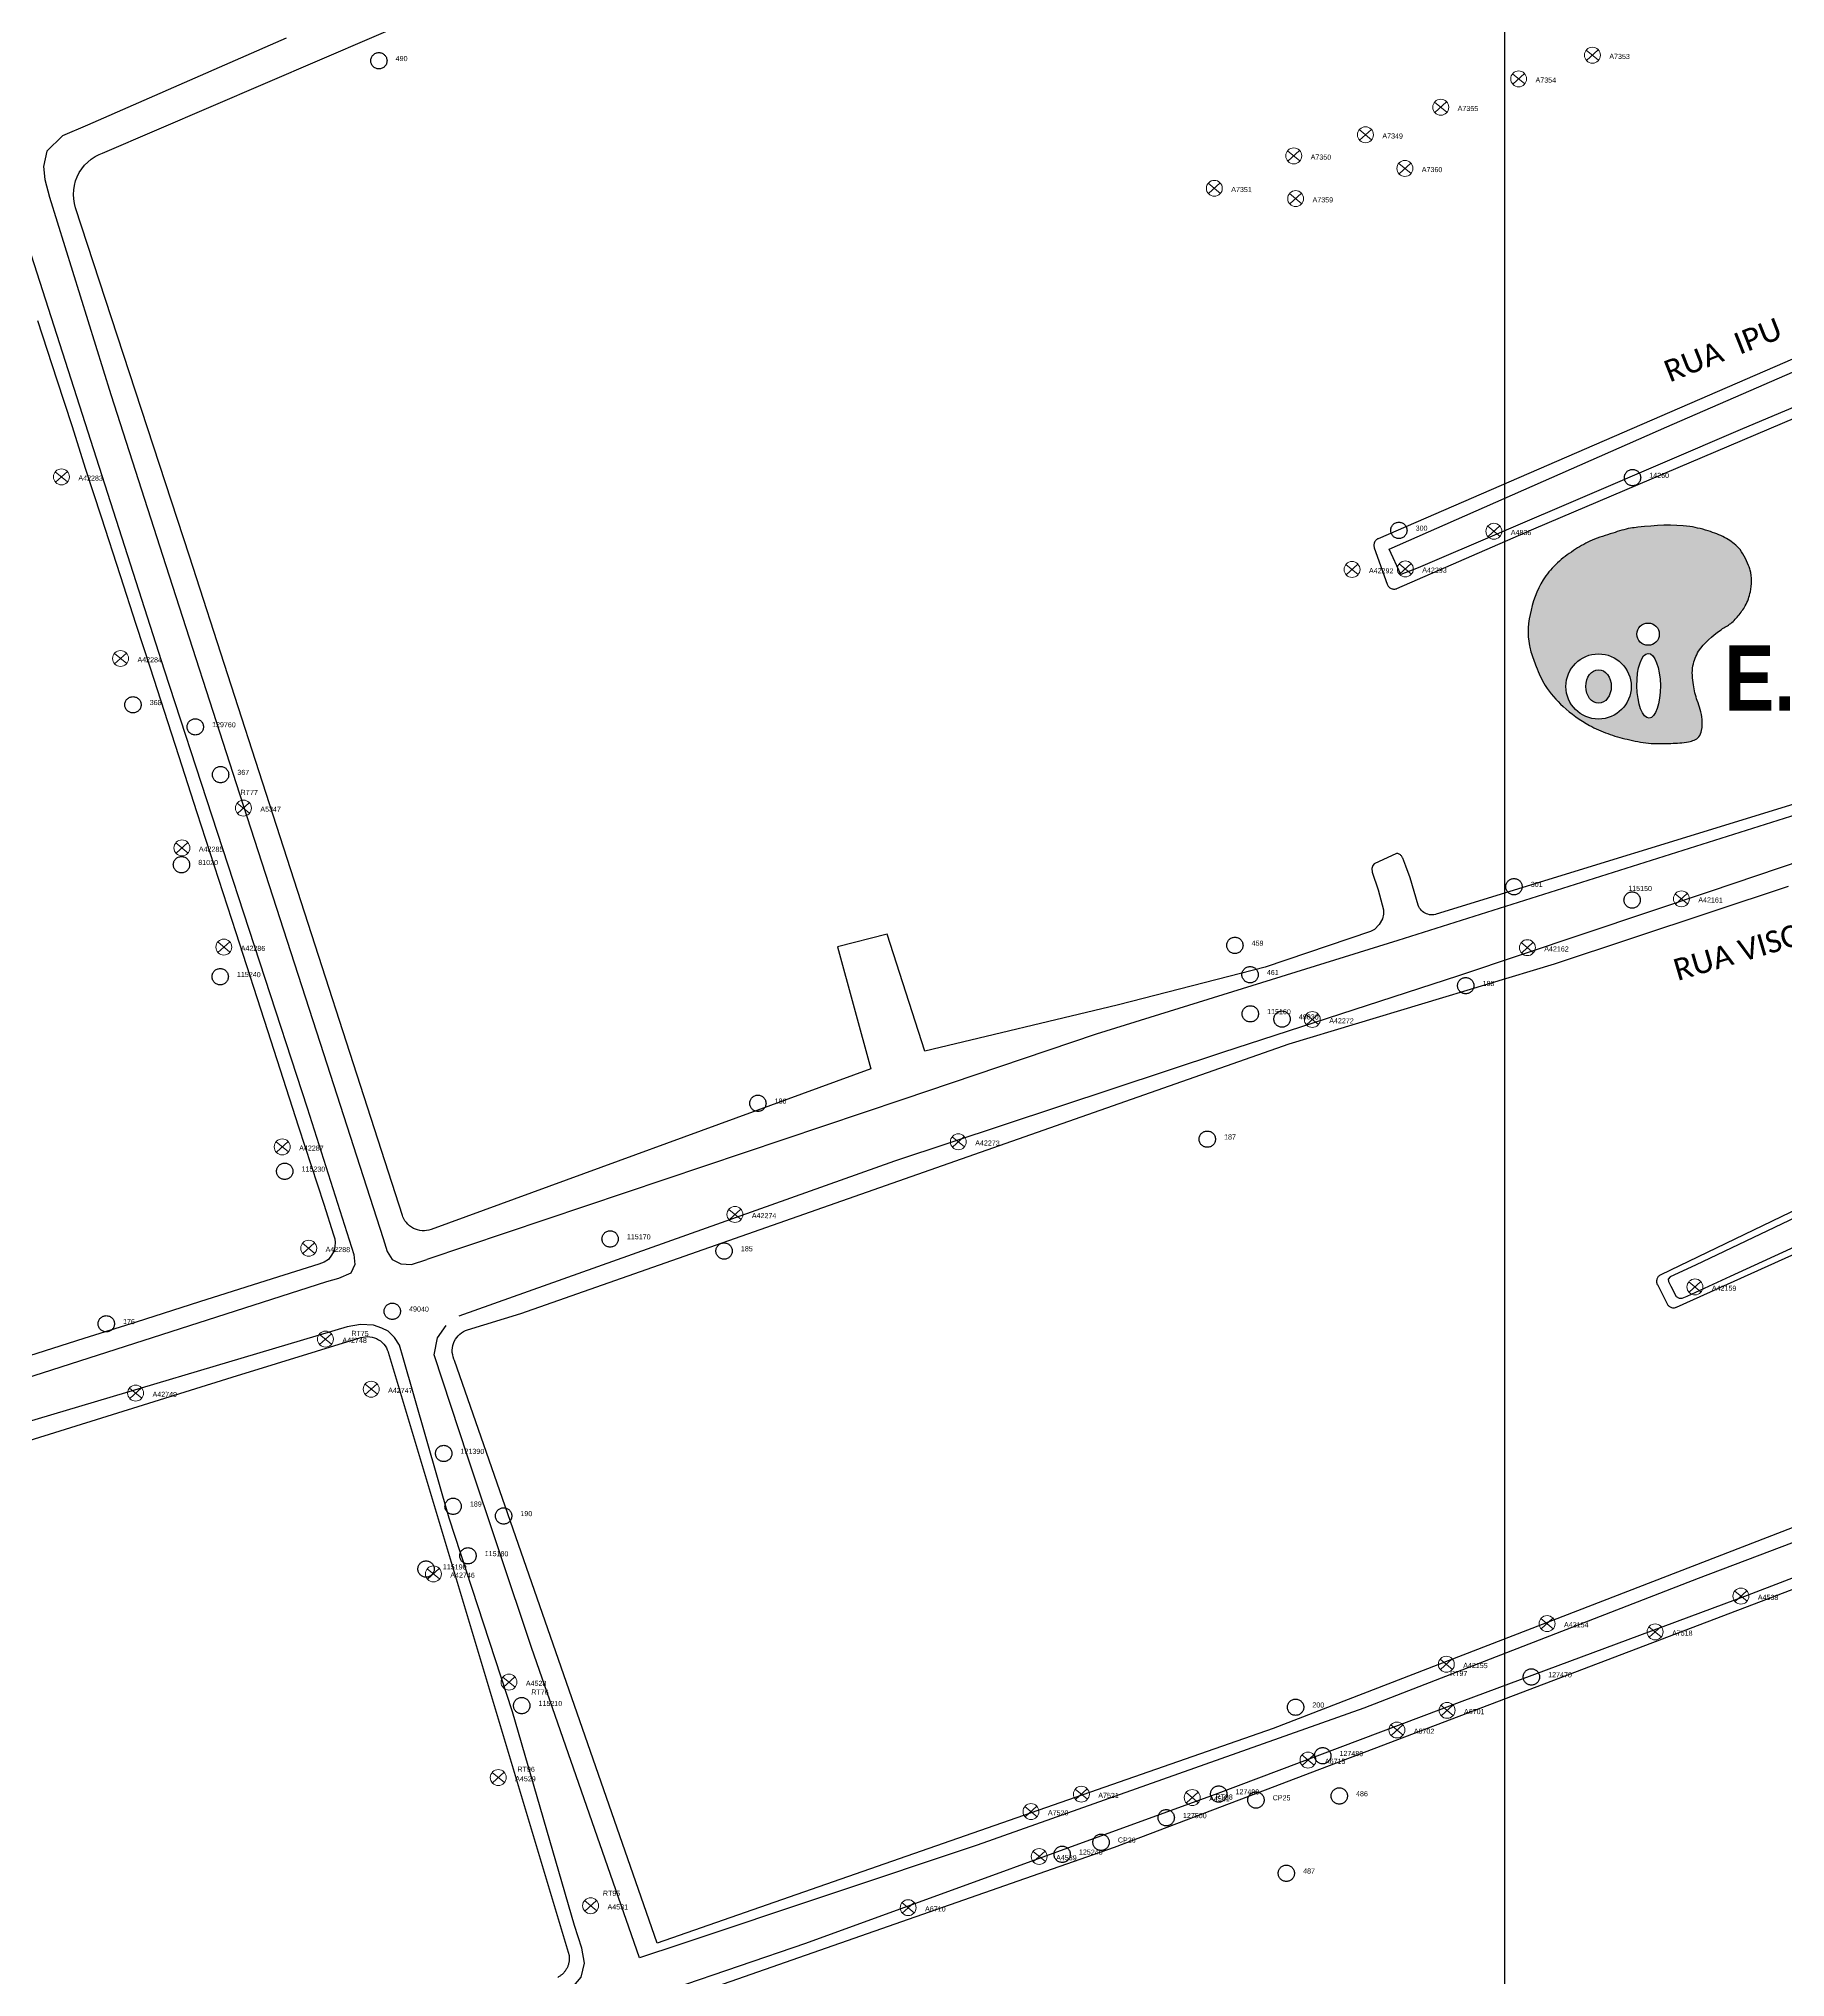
# Model space of a CAD drawing. Header units: millimetres. Extents: x 676447 to 689606, y 7455628 to 7463967.
# Drawn here: x 685084.9 to 685325.4, y 7460082.8 to 7460349.9 of the extents above; entities that cross this region are included whole.
import ezdxf
from ezdxf.enums import TextEntityAlignment as Align

# ---------------------------------------------------------------- set-up
doc = ezdxf.new("R2010")
doc.units = ezdxf.units.MM
doc.header["$LTSCALE"] = 0.1
doc.header["$MEASUREMENT"] = 0
doc.linetypes.add('PHANTOM2', pattern=[1.25, 0.625, -0.125, 0.125, -0.125, 0.125, -0.125])
doc.layers.add('10.4-Postes', color=1, linetype='Continuous', lineweight=0)
for name, color, linetype in [('Caixas Subterrâneas', 5, 'Continuous'), ('E.T.', 7, 'Continuous'), ('LEGENDAS_INFRAESTRUTURAS', 7, 'Continuous'), ('MUB_MEIOFIO', 7, 'Continuous'), ('MUB_QUADRAS', 7, 'Continuous'), ('MUB_SEGMENTO', 7, 'Continuous'), ('NOS_DE_INFRAESTRUTURA', 7, 'Continuous')]:
    doc.layers.add(name, color=color, linetype=linetype)
doc.styles.add('Legend', font='calibri.ttf')
doc.styles.get("Standard").update_dxf_attribs({"font": 'arial.ttf'})
doc.styles.add('SWISS BIT', font='swisscb.ttf')

# ---------------------------------------------------------------- blocks, each defined once
blk = doc.blocks.new('OI')
h = blk.add_hatch(color=40)
edge = h.paths.add_edge_path()
edge.add_spline(control_points=[(4.35, -0.67), (3.92, -0.99), (3.26, -1.5), (2.81, -2.59), (2.9, -3.5), (3.06, -4.27), (3.31, -4.85), (3.37, -5.39), (3.4, -5.88), (3.2, -6.4), (2.54, -6.61), (1.65, -6.63), (0.55, -6.67), (-0.56, -6.42), (-1.61, -6.14), (-2.77, -5.61), (-3.92, -4.77), (-4.89, -3.7), (-5.34, -2.65), (-5.6, -1.94), (-5.85, -0.96), (-5.71, 0.47), (-5.1, 2.02), (-4.14, 3.02), (-3.3, 3.61), (-2.37, 4.16), (-1.36, 4.44), (-0.56, 4.7), (0.79, 4.85), (2.24, 4.97), (3.79, 4.57), (4.67, 4.21), (5.44, 3.65), (5.76, 2.99), (6.03, 2.21), (6.01, 1.46), (5.72, 0.64), (5.31, 0.08), (4.88, -0.38), (4.51, -0.55), (4.35, -0.67)], knot_values=[0, 0, 0, 0, 1.60434, 2.417191, 3.427595, 4.282808, 4.776746, 5.304182, 5.888771, 6.258406, 6.858137, 7.79129, 8.986195, 10.124242, 11.187857, 12.242908, 13.953784, 15.414161, 16.515391, 17.349188, 17.675853, 19.552021, 21.515531, 22.568638, 23.63245, 24.621084, 25.782718, 26.745347, 27.142653, 29.870543, 31.004649, 31.921532, 32.709589, 33.801391, 34.042471, 35.192333, 35.971461, 36.628871, 37.254359, 37.836911, 37.836911, 37.836911, 37.836911], degree=3, periodic=0)
h.paths.add_polyline_path([(1.13, -0.87, -1), (-0.04, -0.87, -1)], flags=16)
edge = h.paths.add_edge_path(flags=16)
edge.add_ellipse((0.56, -3.59), major_axis=(-0.02, 1.71), ratio=0.361305, start_angle=0, end_angle=360)
h.paths.add_polyline_path([(-0.36, -3.62, -1), (-3.8, -3.62, -1)], flags=16)
edge = h.paths.add_edge_path(flags=0)
edge.add_ellipse((-2.08, -3.62), major_axis=(0, 0.885), ratio=0.758294, start_angle=0, end_angle=360)
at = {"color": 40}
for centre, radius in [((0.54, -0.87), 0.587), ((-2.08, -3.62), 1.72)]:
    blk.add_circle(centre, radius, dxfattribs=at)
blk.add_ellipse((0.56, -3.59), major_axis=(-0.02, 1.71), ratio=0.361305, dxfattribs=at)
blk.add_ellipse((-2.08, -3.62), major_axis=(0, 0.885), ratio=0.758294, start_param=-3.141592653589792, end_param=3.141592653589792, dxfattribs=at)
at = {"color": 40, "start_tangent": (-0.800898, -0.598801), "end_tangent": (-0.800898, -0.598801)}
blk.add_spline([(4.35, -0.67), (3.2, -1.78), (2.9, -2.54), (2.92, -3.55), (3.12, -4.38), (3.28, -4.85), (3.37, -5.37), (3.35, -5.95), (3.2, -6.29), (2.66, -6.55), (1.73, -6.63), (0.54, -6.62), (-0.58, -6.41), (-1.6, -6.11), (-2.56, -5.67), (-3.95, -4.67), (-4.89, -3.56), (-5.37, -2.56), (-5.64, -1.78), (-5.72, -1.46), (-5.63, 0.42), (-4.84, 2.22), (-4.13, 2.99), (-3.27, 3.62), (-2.4, 4.09), (-1.3, 4.47), (-0.37, 4.72), (0.02, 4.77), (2.75, 4.8), (3.85, 4.53), (4.69, 4.16), (5.31, 3.68), (5.85, 2.73), (5.93, 2.5), (5.94, 1.35), (5.67, 0.62), (5.29, 0.08), (4.84, -0.36), (4.35, -0.67)], degree=3, dxfattribs=at)
blk = doc.blocks.new('MHMZ')
at = {"linetype": 'PHANTOM2'}
blk.add_circle((0, 0), 0.0000101, dxfattribs=at)
blk = doc.blocks.new('PTPT')
at = {"layer": '10.4-Postes', "color": 1, "linetype": 'PHANTOM2'}
for points in [[(-0.0000079, 0.0000104), (0.0000075, -0.000002)], [(0.000007, 0.0000109), (-0.0000074, -0.0000025)]]:
    blk.add_lwpolyline(points, dxfattribs=at)
at = {"layer": '10.4-Postes', "color": 1}
blk.add_circle((-0.0000002, 0.0000042), 0.00000987, dxfattribs=at)

msp = doc.modelspace()

# ---------------------------------------------------------------- linework, layer by layer
at = {"linetype": 'Continuous'}
msp.add_lwpolyline([(685960.65, 7460009.2), (685286.8, 7460009.2), (685286.8, 7460536.13), (685960.65, 7460536.13)], close=True, dxfattribs=at)
at = {"layer": 'MUB_MEIOFIO', "color": 253, "linetype": 'Continuous'}
for points in [[(685118.93, 7460349.92), (685091.58, 7460337.93), (685088.14, 7460336.46), (685085.98, 7460334.35), (685085.5, 7460332.23), (685085.71, 7460330.44), (685086.35, 7460328.01), (685094.78, 7460300.82), (685102.36, 7460277.29), (685112.06, 7460247.26), (685124.08, 7460210.05), (685132.31, 7460184.56), (685132.84, 7460182.76), (685133.55, 7460181.66), (685134.73, 7460181.05), (685136.19, 7460180.96), (685138.34, 7460181.66)], [(685081.47, 7460327.34), (685102.15, 7460262.88), (685121.82, 7460202.56), (685128.25, 7460182.35), (685128.38, 7460180.98), (685127.83, 7460179.77), (685126.13, 7460179.03), (685124.5, 7460178.57), (685046.25, 7460153.44)], [(685360.08, 7460313.15), (685319.54, 7460296.09), (685297.82, 7460286.77), (685274.87, 7460276.97), (685272.49, 7460276.02), (685270.87, 7460279.54), (685309.15, 7460296.37), (685348.31, 7460313.42)], [(685138.38, 7460181.7), (685203.93, 7460203.74), (685230.55, 7460212.76), (685272.12, 7460225.64), (685327.96, 7460243.28)], [(685142.77, 7460173.87), (685202.8, 7460195.23), (685247.99, 7460210.24), (685280.47, 7460220.79), (685315.17, 7460232.38), (685350.31, 7460244.31)], [(685341.8, 7460194.57), (685313.08, 7460180.85), (685309.59, 7460179.26), (685309.32, 7460178.92), (685309.36, 7460178.6), (685309.68, 7460177.98), (685310.43, 7460176.55), (685310.85, 7460176.3), (685311.24, 7460176.31), (685311.93, 7460176.61), (685317.9, 7460179.36), (685340.06, 7460189.51)], [(685158.55, 7460081.55), (685159.59, 7460082.76), (685160.02, 7460084.67), (685159.68, 7460086.74), (685158.64, 7460089.86), (685150.14, 7460119.33), (685141.39, 7460146.03), (685135.06, 7460168.12), (685134.54, 7460169.85), (685133.85, 7460170.89), (685132.98, 7460171.76), (685132.12, 7460172.19), (685130.99, 7460172.62), (685129.17, 7460172.71), (685127.35, 7460172.36), (685080.47, 7460158.43)], [(685354.46, 7460153.2), (685313.46, 7460137.7), (685267.38, 7460119.84), (685214.11, 7460100.94), (685173.29, 7460087.31), (685167.61, 7460085.42), (685152.75, 7460128.18), (685143.95, 7460154.41), (685139.34, 7460168.5), (685139.79, 7460170.84), (685140.96, 7460172.57)], [(685172.26, 7460081.18), (685190.51, 7460087.44), (685247.34, 7460108.13), (685280.92, 7460120.81), (685320.23, 7460135.41), (685359.83, 7460150.61)]]:
    msp.add_lwpolyline(points, dxfattribs=at)
at = {"layer": 'MUB_MEIOFIO', "linetype": 'Continuous'}
for points in [[(685118.93, 7460349.92), (685091.58, 7460337.93), (685088.14, 7460336.46), (685085.98, 7460334.35), (685085.5, 7460332.23), (685085.71, 7460330.44), (685086.35, 7460328.01), (685094.78, 7460300.82), (685102.36, 7460277.29), (685112.06, 7460247.26), (685124.08, 7460210.05), (685132.31, 7460184.56), (685132.84, 7460182.76), (685133.55, 7460181.66), (685134.73, 7460181.05), (685136.19, 7460180.96), (685138.34, 7460181.66)], [(685081.47, 7460327.34), (685102.15, 7460262.88), (685121.82, 7460202.56), (685128.25, 7460182.35), (685128.38, 7460180.98), (685127.83, 7460179.77), (685126.13, 7460179.03), (685124.5, 7460178.57), (685046.25, 7460153.44)], [(685360.08, 7460313.15), (685319.54, 7460296.09), (685297.82, 7460286.77), (685274.87, 7460276.97), (685272.49, 7460276.02), (685270.87, 7460279.54), (685309.15, 7460296.37), (685348.31, 7460313.42)], [(685138.38, 7460181.7), (685203.93, 7460203.74), (685230.55, 7460212.76), (685272.12, 7460225.64), (685327.96, 7460243.28)], [(685142.77, 7460173.87), (685202.8, 7460195.23), (685247.99, 7460210.24), (685280.47, 7460220.79), (685315.17, 7460232.38), (685350.31, 7460244.31)], [(685341.8, 7460194.57), (685313.08, 7460180.85), (685309.59, 7460179.26), (685309.32, 7460178.92), (685309.36, 7460178.6), (685309.68, 7460177.98), (685310.43, 7460176.55), (685310.85, 7460176.3), (685311.24, 7460176.31), (685311.93, 7460176.61), (685317.9, 7460179.36), (685340.06, 7460189.51)], [(685158.55, 7460081.55), (685159.59, 7460082.76), (685160.02, 7460084.67), (685159.68, 7460086.74), (685158.64, 7460089.86), (685150.14, 7460119.33), (685141.39, 7460146.03), (685135.06, 7460168.12), (685134.54, 7460169.85), (685133.85, 7460170.89), (685132.98, 7460171.76), (685132.12, 7460172.19), (685130.99, 7460172.62), (685129.17, 7460172.71), (685127.35, 7460172.36), (685080.47, 7460158.43)], [(685354.46, 7460153.2), (685313.46, 7460137.7), (685267.38, 7460119.84), (685214.11, 7460100.94), (685173.29, 7460087.31), (685167.61, 7460085.42), (685152.75, 7460128.18), (685143.95, 7460154.41), (685139.34, 7460168.5), (685139.79, 7460170.84), (685140.96, 7460172.57)], [(685172.26, 7460081.18), (685190.51, 7460087.44), (685247.34, 7460108.13), (685280.92, 7460120.81), (685320.23, 7460135.41), (685359.83, 7460150.61)]]:
    msp.add_lwpolyline(points, dxfattribs=at)
at = {"layer": 'MUB_QUADRAS', "linetype": 'Continuous'}
for points in [[(685271.9, 7460237.6), (685268.83, 7460236.16), (685268.63, 7460235.93), (685268.48, 7460235.54), (685268.54, 7460235.02), (685269.36, 7460232.6), (685270.12, 7460229.85), (685270.11, 7460229.23), (685269.97, 7460228.61), (685269.53, 7460227.79), (685268.85, 7460227.13), (685268.3, 7460226.83), (685253.8, 7460221.94), (685233.59, 7460216.75), (685233.42, 7460216.7), (685206.94, 7460210.35), (685201.73, 7460226.49), (685194.87, 7460224.72), (685199.49, 7460207.91), (685138.9, 7460185.8), (685138.6, 7460185.71), (685138.29, 7460185.64), (685137.98, 7460185.61), (685137.66, 7460185.61), (685137.35, 7460185.65), (685137.05, 7460185.72), (685136.75, 7460185.81), (685136.46, 7460185.94), (685136.19, 7460186.1), (685135.94, 7460186.29), (685135.7, 7460186.5), (685135.5, 7460186.73), (685135.31, 7460186.99), (685135.16, 7460187.26), (685135.03, 7460187.55), (685134.98, 7460187.69), (685116.2, 7460245.85), (685105.64, 7460278.57), (685089.94, 7460326.55), (685089.78, 7460327.16), (685089.68, 7460327.78), (685089.64, 7460328.4), (685089.67, 7460329.03), (685089.77, 7460329.65), (685089.93, 7460330.26), (685090.16, 7460330.85), (685090.44, 7460331.41), (685090.78, 7460331.93), (685091.17, 7460332.42), (685091.62, 7460332.87), (685092.1, 7460333.26), (685092.63, 7460333.61), (685093.19, 7460333.89), (685093.66, 7460334.08), (685138.54, 7460353.4)], [(685353.76, 7460317.57), (685269.38, 7460280.97), (685269.28, 7460280.93), (685269.2, 7460280.87), (685269.11, 7460280.8), (685269.04, 7460280.73), (685268.97, 7460280.65), (685268.91, 7460280.56), (685268.87, 7460280.47), (685268.83, 7460280.37), (685268.8, 7460280.27), (685268.78, 7460280.17), (685268.78, 7460280.06), (685268.78, 7460279.96), (685268.8, 7460279.86), (685268.82, 7460279.75), (685268.83, 7460279.72), (685270.62, 7460274.69), (685270.66, 7460274.59), (685270.71, 7460274.5), (685270.77, 7460274.42), (685270.84, 7460274.34), (685270.91, 7460274.26), (685271, 7460274.2), (685271.09, 7460274.15), (685271.18, 7460274.1), (685271.28, 7460274.07), (685271.38, 7460274.04), (685271.49, 7460274.03), (685271.59, 7460274.03), (685271.69, 7460274.03), (685271.8, 7460274.05), (685271.9, 7460274.08), (685271.96, 7460274.11), (685290.83, 7460282.35), (685350.14, 7460307.53)], [(685084.7, 7460311.04), (685087.35, 7460302.84), (685089.4, 7460296.56), (685091.31, 7460290.53), (685093.44, 7460283.98), (685096.07, 7460275.89), (685098.24, 7460269.21), (685100.19, 7460263.17), (685102.13, 7460257.21), (685104.1, 7460251.11), (685106.63, 7460243.24), (685112, 7460226.69), (685116.36, 7460213.2), (685120.65, 7460199.95), (685124.12, 7460189.29), (685125.48, 7460185.03), (685125.63, 7460184.52), (685125.71, 7460183.97), (685125.66, 7460183.45), (685125.53, 7460182.85), (685125.19, 7460182.24), (685124.75, 7460181.67), (685124.16, 7460181.27), (685123.44, 7460181.01), (685116.99, 7460178.97), (685106.99, 7460175.8), (685098.27, 7460173.03), (685091.05, 7460170.75), (685080.27, 7460167.33)], [(685331.39, 7460245.85), (685277.37, 7460229.22), (685277.26, 7460229.19), (685277.06, 7460229.15), (685276.85, 7460229.13), (685276.64, 7460229.14), (685276.43, 7460229.16), (685276.23, 7460229.21), (685276.03, 7460229.28), (685275.84, 7460229.37), (685275.66, 7460229.47), (685275.49, 7460229.6), (685275.34, 7460229.74), (685275.2, 7460229.9), (685275.08, 7460230.07), (685274.98, 7460230.26), (685274.9, 7460230.45), (685273.79, 7460234.22), (685273.2, 7460235.85), (685272.75, 7460236.94), (685272.74, 7460236.98), (685272.69, 7460237.07), (685272.64, 7460237.16), (685272.58, 7460237.25), (685272.51, 7460237.32), (685272.43, 7460237.39), (685272.34, 7460237.45), (685272.25, 7460237.5), (685272.16, 7460237.55), (685272.06, 7460237.58), (685271.95, 7460237.6), (685271.9, 7460237.6)], [(685142.15, 7460167.74), (685142.06, 7460167.93), (685141.95, 7460168.22), (685141.88, 7460168.53), (685141.83, 7460168.84), (685141.82, 7460169.15), (685141.84, 7460169.47), (685141.9, 7460169.78), (685141.98, 7460170.08), (685142.1, 7460170.37), (685142.25, 7460170.65), (685142.43, 7460170.91), (685142.63, 7460171.15), (685142.85, 7460171.37), (685143.1, 7460171.56), (685143.37, 7460171.72), (685143.65, 7460171.86), (685143.94, 7460171.97), (685151.28, 7460174.21), (685257.13, 7460211.36), (685293.65, 7460222.39), (685325.9, 7460233.07)], [(685369.47, 7460209.02), (685308.29, 7460179.55), (685308.2, 7460179.5), (685308.11, 7460179.44), (685308.03, 7460179.37), (685307.96, 7460179.3), (685307.9, 7460179.21), (685307.84, 7460179.12), (685307.8, 7460179.03), (685307.76, 7460178.93), (685307.74, 7460178.83), (685307.72, 7460178.73), (685307.72, 7460178.62), (685307.73, 7460178.52), (685307.75, 7460178.41), (685307.78, 7460178.31), (685307.82, 7460178.22), (685307.83, 7460178.2), (685309.17, 7460175.54), (685309.22, 7460175.45), (685309.28, 7460175.37), (685309.35, 7460175.29), (685309.43, 7460175.22), (685309.51, 7460175.16), (685309.6, 7460175.11), (685309.7, 7460175.06), (685309.8, 7460175.03), (685309.9, 7460175.01), (685310.01, 7460175), (685310.11, 7460175), (685310.21, 7460175.01), (685310.32, 7460175.03), (685310.42, 7460175.06), (685310.47, 7460175.08), (685395.09, 7460213.25)], [(685410.25, 7460177.1), (685254.89, 7460117.03), (685170.07, 7460087.46), (685142.15, 7460167.74)], [(685010.02, 7460042.29), (684988.92, 7460125.78), (684989.45, 7460127.38), (685111.48, 7460165.43), (685129.23, 7460170.89), (685129.54, 7460170.97), (685129.85, 7460171.01), (685130.16, 7460171.03), (685130.48, 7460171), (685130.79, 7460170.95), (685131.09, 7460170.86), (685131.38, 7460170.75), (685131.66, 7460170.6), (685131.92, 7460170.42), (685132.16, 7460170.22), (685132.38, 7460170), (685132.57, 7460169.75), (685132.74, 7460169.48), (685132.87, 7460169.2), (685132.98, 7460168.91), (685132.99, 7460168.89), (685157.91, 7460085.75)], [(685172.63, 7460079.57), (685233.03, 7460100.67), (685233.05, 7460100.69), (685253.83, 7460108.58), (685410.68, 7460168.23)], [(685157.91, 7460085.75), (685157.92, 7460085.65), (685157.93, 7460085.55), (685157.93, 7460085.44), (685157.94, 7460085.34), (685157.93, 7460085.24), (685157.93, 7460085.14), (685157.92, 7460085.03), (685157.91, 7460084.93), (685157.89, 7460084.83), (685157.87, 7460084.73), (685157.85, 7460084.63), (685157.82, 7460084.53), (685157.79, 7460084.43), (685157.75, 7460084.33), (685157.72, 7460084.24), (685157.68, 7460084.14), (685157.63, 7460084.05), (685157.59, 7460083.96), (685157.53, 7460083.87), (685157.48, 7460083.78), (685157.42, 7460083.69), (685157.37, 7460083.61), (685157.3, 7460083.53), (685157.24, 7460083.45), (685157.17, 7460083.37), (685157.1, 7460083.29), (685157.03, 7460083.22), (685156.95, 7460083.15), (685156.87, 7460083.08), (685156.79, 7460083.02), (685156.71, 7460082.96), (685156.63, 7460082.9), (685156.54, 7460082.84), (685156.45, 7460082.79), (685156.36, 7460082.74)]]:
    msp.add_lwpolyline(points, dxfattribs=at)

# ---------------------------------------------------------------- block references
at = {"layer": 'Caixas Subterrâneas', "color": 40}
for p, xscale, yscale, zscale, rotation in [((685131.71, 7460346.82), 111319.4907932735, 111319.4907932735, 111319.4907932735, 359.2955811122753), ((685304.41, 7460289.39), 111319.4907932736, 111319.4907932736, 111319.4907932736, 359.2949066775577), ((685272.22, 7460282.11), 111319.4907932735, 111319.4907932735, 111319.4907932735, 359.2950268072812), ((685097.83, 7460258.08), 111319.4907932736, 111319.4907932736, 111319.4907932736, 359.2956825152419), ((685106.42, 7460255.04), 111319.4907932736, 111319.4907932736, 111319.4907932736, 359.2956489175787), ((685109.9, 7460248.46), 111319.4907932736, 111319.4907932736, 111319.4907932736, 359.2956336346276), ((685104.52, 7460236.05), 111319.4907932736, 111319.4907932736, 111319.4907932736, 359.2956502857816), ((685288.08, 7460233.01), 111319.4907932736, 111319.4907932736, 111319.4907932736, 359.2949513285907), ((685304.36, 7460231.18), 111319.4907932736, 111319.4907932736, 111319.4907932736, 359.2948888707907), ((685249.63, 7460224.93), 111319.4907932736, 111319.4907932736, 111319.4907932736, 178.2950950521923), ((685109.85, 7460220.62), 111319.4907932736, 111319.4907932736, 111319.4907932736, 359.2956252438188), ((685251.73, 7460220.89), 111319.4907932735, 111319.4907932735, 111319.4907932735, 178.295085803378), ((685281.43, 7460219.38), 111319.4907932736, 111319.4907932736, 111319.4907932736, 359.2949724176273), ((685251.76, 7460215.5), 111319.4907932736, 111319.4907932736, 111319.4907932736, 359.2950840419111), ((685256.13, 7460214.77), 111319.4907932736, 111319.4907932736, 111319.4907932736, 359.2950672003162), ((685183.92, 7460203.17), 111319.4907932735, 111319.4907932735, 111319.4907932735, 359.2953381985209), ((685245.83, 7460198.23), 111319.4907932735, 111319.4907932735, 111319.4907932735, 359.2951012317568), ((685118.74, 7460193.81), 111319.4907932736, 111319.4907932736, 111319.4907932736, 359.2955831730255), ((685163.57, 7460184.48), 111319.4907932735, 111319.4907932735, 111319.4907932735, 359.2954097875788), ((685179.27, 7460182.82), 111319.4907932735, 111319.4907932735, 111319.4907932735, 359.2953496021759), ((685133.56, 7460174.52), 111319.4907932736, 111319.4907932736, 111319.4907932736, 359.2955208282372), ((685094.16, 7460172.79), 111319.4907932736, 111319.4907932736, 111319.4907932736, 359.2956701328302), ((685140.65, 7460154.92), 111319.4907932735, 111319.4907932735, 111319.4907932735, 359.2954878419619), ((685141.94, 7460147.65), 111319.4907932736, 111319.4907932736, 111319.4907932736, 359.2954806800859), ((685148.89, 7460146.32), 111319.4907932736, 111319.4907932736, 111319.4907932736, 359.2954538553588), ((685143.98, 7460140.82), 111319.4907932736, 111319.4907932736, 111319.4907932736, 359.295470822269), ((685138.21, 7460139), 111319.4907932736, 111319.4907932736, 111319.4907932736, 359.2954922017761), ((685290.48, 7460124.13), 111319.4907932736, 111319.4907932736, 111319.4907932736, 359.294908552955), ((685151.39, 7460120.18), 111319.4907932735, 111319.4907932735, 111319.4907932735, 359.2954362669288), ((685257.99, 7460119.96), 111319.4907932736, 111319.4907932736, 111319.4907932736, 359.2950308189343), ((685261.73, 7460113.28), 111319.4907932736, 111319.4907932736, 111319.4907932736, 359.2950145212594), ((685247.41, 7460108), 111319.4907932736, 111319.4907932736, 111319.4907932736, 359.2950673473165), ((685264.01, 7460107.73), 111319.4907932735, 111319.4907932735, 111319.4907932735, 359.2950041446491), ((685240.17, 7460104.73), 111319.4907932735, 111319.4907932735, 111319.4907932735, 359.2950938842353), ((685252.53, 7460107.17), 111319.4907932735, 111319.4907932735, 111319.4907932735, 359.2950476076991), ((685225.84, 7460099.69), 111319.4907932735, 111319.4907932735, 111319.4907932735, 359.2951468136023), ((685231.2, 7460101.35), 111319.4907932736, 111319.4907932736, 111319.4907932736, 359.2951269367494), ((685256.72, 7460097.08), 111319.4907932736, 111319.4907932736, 111319.4907932736, 359.2950285831138)]:
    msp.add_blockref('MHMZ', p, dxfattribs=dict(at, xscale=xscale, yscale=yscale, zscale=zscale, rotation=rotation))
at = {"layer": 'E.T.', "color": 7, "xscale": 2.612736000346568, "yscale": 2.612736000346568, "zscale": 2.612736000346568, "rotation": 0.1532896045779521}
msp.add_blockref('OI', (685305.14, 7460270.08), dxfattribs=at)
at = {"layer": 'NOS_DE_INFRAESTRUTURA', "color": 1}
for p, xscale, yscale, zscale, rotation in [((685298.9, 7460347.12), 111319.4907932736, 111319.4907932736, 111319.4907932736, 359.2949454455211), ((685288.74, 7460343.86), 111319.4907932736, 111319.4907932736, 111319.4907932736, 359.2949830652533), ((685278.01, 7460339.95), 111319.4907932735, 111319.4907932735, 111319.4907932735, 359.295022674386), ((685267.64, 7460336.16), 111319.4907932736, 111319.4907932736, 111319.4907932736, 359.2950609309382), ((685257.76, 7460333.25), 111319.4907932735, 111319.4907932735, 111319.4907932735, 359.295097605085), ((685273.07, 7460331.52), 111319.4907932735, 111319.4907932735, 111319.4907932735, 359.2950388679052), ((685246.82, 7460328.78), 111319.4907932736, 111319.4907932736, 111319.4907932736, 359.2951378066307), ((685258.02, 7460327.36), 111319.4907932735, 111319.4907932735, 111319.4907932735, 359.2950947786814), ((685088, 7460289.02), 111319.4907932735, 111319.4907932735, 111319.4907932735, 359.2957294407207), ((685285.33, 7460281.52), 111319.4907932735, 111319.4907932735, 111319.4907932735, 359.2949767739804), ((685265.79, 7460276.26), 111319.4907932736, 111319.4907932736, 111319.4907932736, 359.295049468196), ((685273.13, 7460276.33), 111319.4907932736, 111319.4907932736, 111319.4907932736, 359.2950215624472), ((685096.14, 7460263.99), 111319.4907932735, 111319.4907932735, 111319.4907932735, 359.2956907686462), ((685113.07, 7460243.38), 111319.4907932736, 111319.4907932736, 111319.4907932736, 359.2956200161379), ((685104.6, 7460237.89), 111319.4907932736, 111319.4907932736, 111319.4907932736, 359.2956505608734), ((685311.16, 7460230.88), 111319.4907932736, 111319.4907932736, 111319.4907932736, 359.2948629216532), ((685110.37, 7460224.23), 111319.4907932736, 111319.4907932736, 111319.4907932736, 359.2956243852201), ((685289.94, 7460224.15), 111319.4907932736, 111319.4907932736, 111319.4907932736, 359.2949415274001), ((685260.32, 7460214.25), 111319.4907932735, 111319.4907932735, 111319.4907932735, 359.2950510773944), ((685118.42, 7460196.7), 111319.4907932736, 111319.4907932736, 111319.4907932736, 359.2955852798464), ((685211.55, 7460197.4), 111319.4907932735, 111319.4907932735, 111319.4907932735, 359.2952313505552), ((685180.78, 7460187.39), 111319.4907932735, 111319.4907932735, 111319.4907932735, 359.2953452756685), ((685122.06, 7460182.73), 111319.4907932736, 111319.4907932736, 111319.4907932736, 359.295567096044), ((685313.03, 7460177.4), 111319.4907932735, 111319.4907932735, 111319.4907932735, 359.2948392623952), ((685124.37, 7460170.21), 111319.4907932736, 111319.4907932736, 111319.4907932736, 359.295554459014), ((685130.67, 7460163.31), 111319.4907932736, 111319.4907932736, 111319.4907932736, 359.2955283869899), ((685098.22, 7460162.77), 111319.4907932736, 111319.4907932736, 111319.4907932736, 359.2956516193081), ((685139.24, 7460137.86), 111319.4907932736, 111319.4907932736, 111319.4907932736, 359.2954879062048), ((685319.36, 7460134.8), 111319.4907932736, 111319.4907932736, 111319.4907932736, 359.294802022089), ((685292.66, 7460131.01), 111319.4907932736, 111319.4907932736, 111319.4907932736, 359.2949023942662), ((685307.54, 7460129.87), 111319.4907932735, 111319.4907932735, 111319.4907932735, 359.2948454430547), ((685149.65, 7460122.95), 111319.4907932735, 111319.4907932735, 111319.4907932735, 359.2954437487501), ((685278.78, 7460125.41), 111319.4907932736, 111319.4907932736, 111319.4907932736, 359.2949534442059), ((685278.88, 7460119.06), 111319.4907932735, 111319.4907932735, 111319.4907932735, 359.2949511059479), ((685271.97, 7460116.35), 111319.4907932736, 111319.4907932736, 111319.4907932736, 359.2949765150984), ((685148.18, 7460109.8), 111319.4907932736, 111319.4907932736, 111319.4907932736, 359.2954452422243), ((685259.72, 7460112.21), 111319.4907932736, 111319.4907932736, 111319.4907932736, 359.2950218417843), ((685228.5, 7460107.51), 111319.4907932736, 111319.4907932736, 111319.4907932736, 359.2951390933933), ((685243.78, 7460107.04), 111319.4907932736, 111319.4907932736, 111319.4907932736, 359.2950808531549), ((685221.56, 7460105.11), 111319.4907932735, 111319.4907932735, 111319.4907932735, 359.2951647565931), ((685222.69, 7460098.92), 111319.4907932736, 111319.4907932736, 111319.4907932736, 359.2951585517012), ((685160.9, 7460092.14), 111319.4907932736, 111319.4907932736, 111319.4907932736, 359.2953914164175), ((685204.64, 7460091.87), 111319.4907932736, 111319.4907932736, 111319.4907932736, 359.2952250276688)]:
    msp.add_blockref('PTPT', p, dxfattribs=dict(at, xscale=xscale, yscale=yscale, zscale=zscale, rotation=rotation))

# ---------------------------------------------------------------- texts
at = {"layer": 'E.T.', "color": 40, "style": 'SWISS BIT'}
msp.add_text('E.T. BOT', height=9, dxfattribs=at).set_placement((685338.84, 7460257.28), align=Align.CENTER)
at = {"layer": 'LEGENDAS_INFRAESTRUTURAS', "color": 5}
for s, rotation, p in [('490', 359.2956, (685134.02, 7460346.79)), ('14260', 359.2949, (685306.72, 7460289.36)), ('300', 359.295, (685274.53, 7460282.08)), ('368', 359.2957, (685100.14, 7460258.05)), ('129760', 359.2956, (685108.73, 7460255.01)), ('367', 359.2956, (685112.21, 7460248.43)), ('81020', 359.2956, (685106.83, 7460236.02)), ('301', 359.2949, (685290.39, 7460232.99)), ('115150', 359.2949, (685303.82, 7460232.45)), ('459', 359.2951, (685251.94, 7460224.9)), ('115240', 359.2956, (685112.16, 7460220.59)), ('461', 359.2951, (685254.04, 7460220.86)), ('188', 359.295, (685283.74, 7460219.35)), ('115160', 359.2951, (685254.07, 7460215.47)), ('49030', 359.2951, (685258.44, 7460214.74)), ('186', 359.2953, (685186.23, 7460203.14)), ('187', 359.2951, (685248.14, 7460198.2)), ('115230', 359.2956, (685121.05, 7460193.78)), ('115170', 359.2954, (685165.88, 7460184.45)), ('185', 359.2953, (685181.58, 7460182.79)), ('176', 359.2957, (685096.47, 7460172.76)), ('49040', 359.2955, (685135.87, 7460174.49)), ('121390', 359.2955, (685142.96, 7460154.89)), ('189', 359.2955, (685144.25, 7460147.62)), ('190', 359.2954, (685151.2, 7460146.3)), ('115180', 359.2955, (685146.29, 7460140.79)), ('115190', 359.2955, (685140.52, 7460138.97)), ('127470', 359.2949, (685292.79, 7460124.1)), ('115210', 359.2954, (685153.7, 7460120.15)), ('200', 359.295, (685260.3, 7460119.93)), ('127480', 359.295, (685264.04, 7460113.25)), ('127490', 359.2951, (685249.72, 7460107.97)), ('CP25', 359.295, (685254.84, 7460107.14)), ('486', 359.295, (685266.32, 7460107.7)), ('127500', 359.2951, (685242.48, 7460104.7)), ('CP26', 359.2951, (685233.51, 7460101.32)), ('125240', 359.2951, (685228.15, 7460099.66)), ('487', 359.295, (685259.03, 7460097.05))]:
    msp.add_text(s, height=0.7, rotation=rotation, dxfattribs=at).set_placement(p)
at = {"layer": 'LEGENDAS_INFRAESTRUTURAS', "color": 1}
for s, rotation, p in [('A7353', 359.2949, (685301.21, 7460347.09)), ('A7354', 359.295, (685291.05, 7460343.83)), ('A7355', 359.295, (685280.32, 7460339.92)), ('A7349', 359.2951, (685269.95, 7460336.13)), ('A7350', 359.2951, (685260.07, 7460333.22)), ('A7360', 359.295, (685275.38, 7460331.5)), ('A7351', 359.2951, (685249.13, 7460328.75)), ('A7359', 359.2951, (685260.33, 7460327.33)), ('A42283', 359.2957, (685090.31, 7460288.99)), ('A4836', 359.295, (685287.64, 7460281.49)), ('A42292', 359.295, (685268.1, 7460276.23)), ('A42293', 359.295, (685275.44, 7460276.31)), ('A42284', 359.2957, (685098.45, 7460263.96)), ('RT77', 359.2956, (685112.65, 7460245.67)), ('A5347', 359.2956, (685115.38, 7460243.36)), ('A42285', 359.2956, (685106.91, 7460237.86)), ('A42161', 359.2949, (685313.47, 7460230.86)), ('A42286', 359.2956, (685112.68, 7460224.2)), ('A42162', 359.2949, (685292.25, 7460224.12)), ('A42272', 359.295, (685262.63, 7460214.22)), ('A42287', 359.2956, (685120.73, 7460196.67)), ('A42273', 359.2952, (685213.86, 7460197.37)), ('A42274', 359.2953, (685183.09, 7460187.37)), ('A42288', 359.2956, (685124.37, 7460182.7)), ('A42159', 359.2948, (685315.34, 7460177.37)), ('A42748', 359.2955, (685126.68, 7460170.18)), ('RT75', 359.2955, (685127.91, 7460171.13)), ('A42749', 359.2956, (685100.53, 7460162.74)), ('A42747', 359.2955, (685132.98, 7460163.28)), ('A42746', 359.2955, (685141.55, 7460137.83)), ('A4538', 359.2948, (685321.67, 7460134.77)), ('A42154', 359.2949, (685294.97, 7460130.99)), ('A7518', 359.2948, (685309.85, 7460129.84)), ('RT97', 359.295, (685279.26, 7460124.27)), ('A42155', 359.2949, (685281.09, 7460125.38)), ('A4528', 359.2954, (685151.96, 7460122.92)), ('RT76', 359.2954, (685152.7, 7460121.71)), ('A6701', 359.2949, (685281.19, 7460119.03)), ('A6702', 359.295, (685274.28, 7460116.33)), ('RT96', 359.2954, (685150.8, 7460111.08)), ('A6715', 359.295, (685262.03, 7460112.18)), ('A4529', 359.2954, (685150.49, 7460109.77)), ('A7521', 359.2951, (685230.81, 7460107.48)), ('A4541', 359.2951, (685246.09, 7460107.02)), ('RT98', 359.2951, (685246.94, 7460107.26)), ('A7520', 359.2952, (685223.87, 7460105.08)), ('A4539', 359.2951, (685225, 7460098.89)), ('RT95', 359.2954, (685162.57, 7460093.99)), ('A4531', 359.2954, (685163.21, 7460092.11)), ('A6710', 359.2952, (685206.95, 7460091.84))]:
    msp.add_text(s, height=0.7, rotation=rotation, dxfattribs=at).set_placement(p)
at = {"layer": 'MUB_SEGMENTO', "color": 253, "style": 'Legend'}
for s, rotation, p in [('RUA  IPU', 21.5945, (685309.53, 7460302.48)), ('RUA VISCONDE CARAVELAS', 16.4102, (685310.61, 7460220.02))]:
    msp.add_text(s, height=3, rotation=rotation, dxfattribs=at).set_placement(p)

doc.saveas('drawing.dxf')
